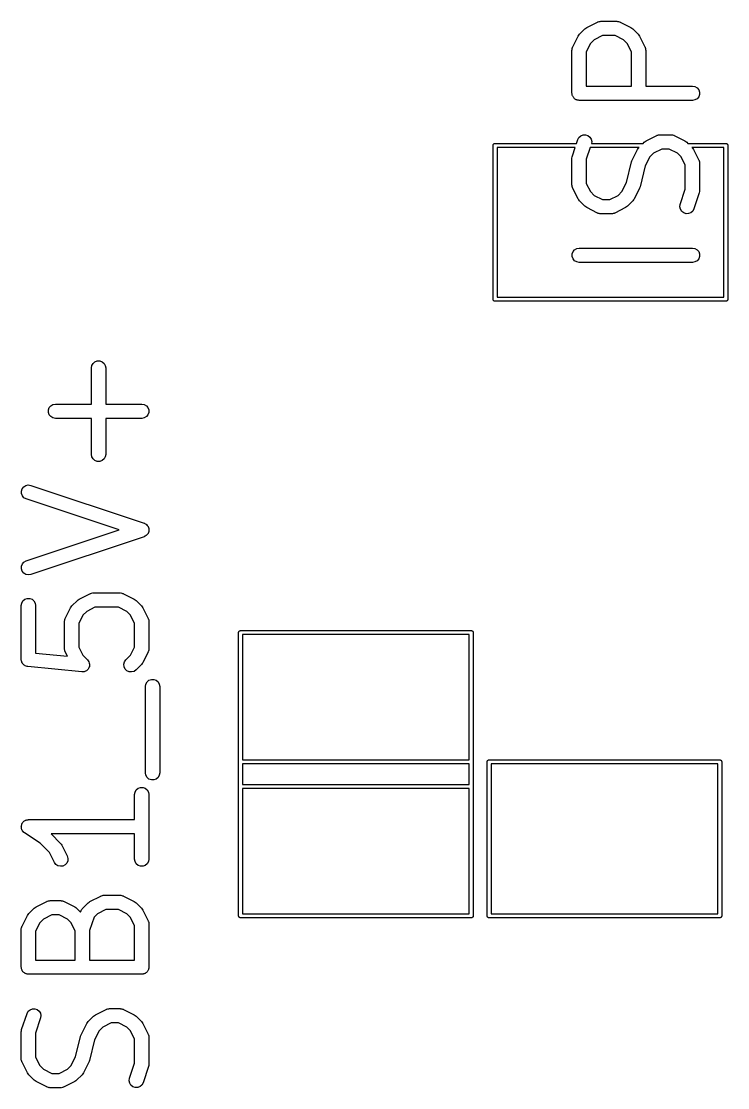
# Model space of a CAD drawing. Extents: x 98 to 199, y -139 to -72.
# Drawn here: x 105.52 to 114.54, y -105.5 to -91.88 of the extents above; entities that cross this region are included whole.
import ezdxf

# ---------------------------------------------------------------- set-up
doc = ezdxf.new("R2010")
doc.units = 0
doc.header["$MEASUREMENT"] = 0
doc.layers.add('BLACK', color=7, linetype='CONTINUOUS')

msp = doc.modelspace()

# ---------------------------------------------------------------- linework, layer by layer
at = {"layer": 'BLACK', "linetype": 'CONTINUOUS'}
for p, q in [((112.741, -91.9614), (112.879, -91.8925)), ((112.879, -91.8925), (112.884, -91.891)), ((112.884, -91.891), (112.888, -91.8883)), ((112.888, -91.8883), (112.899, -91.8865)), ((112.899, -91.8865), (112.909, -91.8834)), ((112.909, -91.8834), (112.914, -91.8837)), ((112.914, -91.8837), (112.92, -91.8828)), ((112.92, -91.8828), (113.126, -91.8828)), ((113.126, -91.8828), (113.132, -91.8837)), ((113.132, -91.8837), (113.137, -91.8834)), ((113.137, -91.8834), (113.147, -91.8865)), ((113.147, -91.8865), (113.158, -91.8883)), ((113.158, -91.8883), (113.162, -91.891)), ((113.162, -91.891), (113.167, -91.8925)), ((113.167, -91.8925), (113.305, -91.9614)), ((112.631, -92.0712), (112.64, -92.0595)), ((112.64, -92.0595), (112.648, -92.0475)), ((112.648, -92.0475), (112.717, -91.9785)), ((112.717, -91.9785), (112.729, -91.9701)), ((112.729, -91.9701), (112.741, -91.9614)), ((112.941, -92.0657), (112.836, -92.1183)), ((113.105, -92.0657), (112.941, -92.0657)), ((113.21, -92.1183), (113.105, -92.0657)), ((113.305, -91.9614), (113.317, -91.9701)), ((113.317, -91.9701), (113.329, -91.9785)), ((113.329, -91.9785), (113.398, -92.0475)), ((113.398, -92.0475), (113.406, -92.0595)), ((113.406, -92.0595), (113.415, -92.0712)), ((112.562, -92.2091), (112.631, -92.0712)), ((112.788, -92.1663), (112.735, -92.2716)), ((112.836, -92.1183), (112.788, -92.1663)), ((113.258, -92.1663), (113.21, -92.1183)), ((113.311, -92.2716), (113.258, -92.1663)), ((113.415, -92.0712), (113.484, -92.2091)), ((112.552, -92.25), (112.553, -92.2448)), ((112.552, -92.8016), (112.552, -92.25)), ((112.553, -92.2396), (112.556, -92.2293)), ((112.553, -92.2448), (112.553, -92.2396)), ((112.556, -92.2293), (112.558, -92.2187)), ((112.558, -92.2187), (112.56, -92.2142)), ((112.56, -92.2142), (112.562, -92.2091)), ((112.735, -92.2716), (112.735, -92.7101)), ((113.311, -92.7101), (113.311, -92.2716)), ((113.484, -92.2091), (113.485, -92.2142)), ((113.485, -92.2142), (113.488, -92.2187)), ((113.488, -92.2187), (113.49, -92.2293)), ((113.49, -92.2293), (113.493, -92.2396)), ((113.493, -92.2396), (113.493, -92.2448)), ((113.493, -92.2448), (113.494, -92.25)), ((113.494, -92.25), (113.494, -92.7101)), ((112.735, -92.7101), (113.311, -92.7101)), ((113.494, -92.7101), (114.092, -92.7101)), ((114.092, -92.7101), (114.123, -92.7156)), ((114.123, -92.7156), (114.15, -92.7315)), ((114.15, -92.7315), (114.171, -92.7558)), ((112.554, -92.8094), (112.552, -92.8016)), ((112.554, -92.8174), (112.554, -92.8094)), ((112.556, -92.825), (112.554, -92.8174)), ((112.558, -92.8328), (112.556, -92.825)), ((112.562, -92.8398), (112.558, -92.8328)), ((112.565, -92.8473), (112.562, -92.8398)), ((112.57, -92.8534), (112.565, -92.8473)), ((112.574, -92.8603), (112.57, -92.8534)), ((112.58, -92.8655), (112.574, -92.8603)), ((112.585, -92.8716), (112.58, -92.8655)), ((112.592, -92.8756), (112.585, -92.8716)), ((112.598, -92.8807), (112.592, -92.8756)), ((112.606, -92.8835), (112.598, -92.8807)), ((114.15, -92.8716), (114.123, -92.8875)), ((114.171, -92.8473), (114.15, -92.8716)), ((114.171, -92.7558), (114.182, -92.7857)), ((114.182, -92.8174), (114.171, -92.8473)), ((114.182, -92.7857), (114.182, -92.8174)), ((112.612, -92.8875), (112.606, -92.8835)), ((112.62, -92.8889), (112.612, -92.8875)), ((112.628, -92.8916), (112.62, -92.8889)), ((112.636, -92.8916), (112.628, -92.8916)), ((112.644, -92.893), (112.636, -92.8916)), ((114.092, -92.893), (112.644, -92.893)), ((114.123, -92.8875), (114.092, -92.893)), ((112.61, -93.4414), (112.626, -93.3931)), ((112.626, -93.3931), (112.641, -93.3652)), ((112.641, -93.3652), (112.665, -93.3441)), ((112.665, -93.3441), (112.694, -93.3325)), ((112.694, -93.3325), (112.726, -93.3316)), ((112.726, -93.3316), (112.756, -93.3416)), ((112.756, -93.3416), (112.781, -93.3614)), ((112.781, -93.3614), (112.798, -93.3884)), ((112.798, -93.3884), (112.804, -93.4195)), ((112.804, -93.4195), (112.801, -93.4414)), ((113.46, -93.4414), (113.475, -93.4263)), ((113.475, -93.4263), (113.487, -93.4179)), ((113.487, -93.4179), (113.499, -93.4092)), ((113.499, -93.4092), (113.637, -93.3403)), ((113.637, -93.3403), (113.642, -93.3388)), ((113.642, -93.3388), (113.647, -93.3361)), ((113.647, -93.3361), (113.657, -93.3343)), ((113.657, -93.3343), (113.667, -93.3312)), ((113.667, -93.3312), (113.673, -93.3315)), ((113.673, -93.3315), (113.678, -93.3306)), ((113.678, -93.3306), (113.816, -93.3306)), ((113.816, -93.3306), (113.821, -93.3315)), ((113.821, -93.3315), (113.826, -93.3312)), ((113.826, -93.3312), (113.837, -93.3343)), ((113.837, -93.3343), (113.847, -93.3361)), ((113.847, -93.3361), (113.852, -93.3388)), ((113.852, -93.3388), (113.857, -93.3403)), ((113.857, -93.3403), (113.995, -93.4092)), ((113.995, -93.4092), (114.006, -93.4179)), ((114.006, -93.4179), (114.018, -93.4263)), ((114.018, -93.4263), (114.033, -93.4414)), ((111.544, -95.435), (111.545, -93.4646)), ((111.545, -93.4602), (111.546, -93.458)), ((111.545, -93.4623), (111.545, -93.4602)), ((111.545, -93.4646), (111.545, -93.4623)), ((111.546, -93.458), (111.547, -93.456)), ((111.547, -93.456), (111.548, -93.4539)), ((111.548, -93.4539), (111.549, -93.4522)), ((111.549, -93.4522), (111.55, -93.4502)), ((111.55, -93.4502), (111.552, -93.4488)), ((111.552, -93.4488), (111.553, -93.447)), ((111.553, -93.447), (111.555, -93.4459)), ((111.555, -93.4459), (111.557, -93.4445)), ((111.557, -93.4445), (111.559, -93.4437)), ((111.559, -93.4437), (111.561, -93.4426)), ((111.561, -93.4426), (111.563, -93.4422)), ((111.563, -93.4422), (111.565, -93.4414)), ((111.565, -93.4414), (111.568, -93.4414)), ((111.568, -93.4414), (111.568, -93.4414)), ((111.568, -93.4414), (112.61, -93.4414)), ((112.593, -93.4922), (111.595, -93.4922)), ((111.595, -93.4922), (111.595, -95.4074)), ((112.557, -93.6), (112.593, -93.4922)), ((112.786, -93.4922), (112.735, -93.6437)), ((113.409, -93.4922), (112.786, -93.4922)), ((112.801, -93.4414), (113.46, -93.4414)), ((113.32, -93.6569), (113.389, -93.519)), ((113.389, -93.519), (113.398, -93.5073)), ((113.398, -93.5073), (113.406, -93.4953)), ((113.406, -93.4953), (113.409, -93.4922)), ((113.699, -93.5135), (113.594, -93.5661)), ((113.794, -93.5135), (113.699, -93.5135)), ((113.9, -93.5661), (113.794, -93.5135)), ((114.033, -93.4414), (114.518, -93.4414)), ((114.084, -93.4922), (114.087, -93.4953)), ((114.49, -93.4922), (114.084, -93.4922)), ((114.087, -93.4953), (114.096, -93.5073)), ((114.096, -93.5073), (114.104, -93.519)), ((114.104, -93.519), (114.173, -93.6569)), ((114.491, -95.4074), (114.49, -93.4922)), ((114.518, -93.4414), (114.518, -93.4414)), ((114.518, -93.4414), (114.52, -93.4414)), ((114.52, -93.4414), (114.522, -93.4422)), ((114.522, -93.4422), (114.525, -93.4426)), ((114.525, -93.4426), (114.527, -93.4437)), ((114.527, -93.4437), (114.529, -93.4445)), ((114.529, -93.4445), (114.531, -93.4459)), ((114.531, -93.4459), (114.532, -93.447)), ((114.532, -93.447), (114.534, -93.4488)), ((114.534, -93.4488), (114.536, -93.4502)), ((114.536, -93.4502), (114.537, -93.4522)), ((114.537, -93.4522), (114.538, -93.4539)), ((114.538, -93.4539), (114.539, -93.456)), ((114.539, -93.456), (114.54, -93.458)), ((114.54, -93.458), (114.541, -93.4602)), ((114.541, -93.4602), (114.541, -93.4623)), ((114.541, -93.4623), (114.541, -93.4646)), ((114.541, -93.4646), (114.541, -93.4646)), ((114.541, -93.4646), (114.541, -95.435)), ((112.552, -93.6289), (112.555, -93.6144)), ((112.552, -93.9736), (112.552, -93.6289)), ((112.555, -93.6144), (112.557, -93.6)), ((112.735, -93.6437), (112.735, -93.952)), ((113.247, -93.9417), (113.313, -93.6756)), ((113.313, -93.6756), (113.317, -93.6665)), ((113.317, -93.6665), (113.32, -93.6569)), ((113.546, -93.6141), (113.488, -93.7297)), ((113.594, -93.5661), (113.546, -93.6141)), ((113.947, -93.6141), (113.9, -93.5661)), ((114, -93.7194), (113.947, -93.6141)), ((114.173, -93.6569), (114.175, -93.662)), ((114.175, -93.662), (114.177, -93.6665)), ((114.177, -93.6665), (114.179, -93.6771)), ((114.179, -93.6771), (114.182, -93.6874)), ((114.182, -93.6874), (114.182, -93.6926)), ((114.182, -93.6926), (114.183, -93.6978)), ((114.183, -93.6978), (114.183, -94.0425)), ((113.488, -93.7297), (113.422, -93.9958)), ((114, -94.0277), (114, -93.7194)), ((112.735, -93.952), (112.788, -94.0573)), ((113.189, -94.0573), (113.247, -93.9417)), ((112.553, -93.9788), (112.552, -93.9736)), ((112.553, -93.984), (112.553, -93.9788)), ((112.556, -93.9943), (112.553, -93.984)), ((112.558, -94.0049), (112.556, -93.9943)), ((112.56, -94.0094), (112.558, -94.0049)), ((112.562, -94.0145), (112.56, -94.0094)), ((112.631, -94.1524), (112.562, -94.0145)), ((112.788, -94.0573), (112.836, -94.1053)), ((112.836, -94.1053), (112.941, -94.1579)), ((113.036, -94.1579), (113.141, -94.1053)), ((113.141, -94.1053), (113.189, -94.0573)), ((113.415, -94.0145), (113.346, -94.1524)), ((113.418, -94.0049), (113.415, -94.0145)), ((113.422, -93.9958), (113.418, -94.0049)), ((113.936, -94.2204), (114, -94.0277)), ((114.178, -94.0714), (114.109, -94.2783)), ((114.18, -94.057), (114.178, -94.0714)), ((114.183, -94.0425), (114.18, -94.057)), ((112.64, -94.1641), (112.631, -94.1524)), ((112.648, -94.1761), (112.64, -94.1641)), ((112.717, -94.2451), (112.648, -94.1761)), ((112.941, -94.1579), (113.036, -94.1579)), ((113.329, -94.1761), (113.26, -94.2451)), ((113.337, -94.1641), (113.329, -94.1761)), ((113.346, -94.1524), (113.337, -94.1641)), ((113.931, -94.2519), (113.936, -94.2204)), ((112.729, -94.2535), (112.717, -94.2451)), ((112.741, -94.2622), (112.729, -94.2535)), ((112.879, -94.3311), (112.741, -94.2622)), ((112.884, -94.3326), (112.879, -94.3311)), ((112.888, -94.3353), (112.884, -94.3326)), ((112.899, -94.3371), (112.888, -94.3353)), ((112.909, -94.3402), (112.899, -94.3371)), ((112.914, -94.3399), (112.909, -94.3402)), ((112.92, -94.3408), (112.914, -94.3399)), ((113.057, -94.3408), (112.92, -94.3408)), ((113.063, -94.3399), (113.057, -94.3408)), ((113.068, -94.3402), (113.063, -94.3399)), ((113.078, -94.3371), (113.068, -94.3402)), ((113.089, -94.3353), (113.078, -94.3371)), ((113.093, -94.3326), (113.089, -94.3353)), ((113.098, -94.3311), (113.093, -94.3326)), ((113.236, -94.2622), (113.098, -94.3311)), ((113.248, -94.2535), (113.236, -94.2622)), ((113.26, -94.2451), (113.248, -94.2535)), ((113.938, -94.283), (113.931, -94.2519)), ((113.954, -94.31), (113.938, -94.283)), ((113.979, -94.3298), (113.954, -94.31)), ((114.009, -94.3398), (113.979, -94.3298)), ((114.041, -94.3389), (114.009, -94.3398)), ((114.07, -94.3273), (114.041, -94.3389)), ((114.094, -94.3062), (114.07, -94.3273)), ((114.109, -94.2783), (114.094, -94.3062)), ((112.585, -94.7998), (112.612, -94.7839)), ((112.612, -94.7839), (112.644, -94.7784)), ((112.644, -94.7784), (114.092, -94.7784)), ((114.092, -94.7784), (114.123, -94.7839)), ((114.123, -94.7839), (114.15, -94.7998)), ((112.554, -94.854), (112.565, -94.8241)), ((112.554, -94.8857), (112.554, -94.854)), ((112.565, -94.9156), (112.554, -94.8857)), ((112.565, -94.8241), (112.585, -94.7998)), ((112.585, -94.9399), (112.565, -94.9156)), ((114.15, -94.7998), (114.171, -94.8241)), ((114.171, -94.9156), (114.15, -94.9399)), ((114.171, -94.8241), (114.182, -94.854)), ((114.182, -94.8857), (114.171, -94.9156)), ((114.182, -94.854), (114.182, -94.8857)), ((112.612, -94.9558), (112.585, -94.9399)), ((112.644, -94.9613), (112.612, -94.9558)), ((114.092, -94.9613), (112.644, -94.9613)), ((114.123, -94.9558), (114.092, -94.9613)), ((114.15, -94.9399), (114.123, -94.9558)), ((111.545, -95.435), (111.544, -95.435)), ((111.545, -95.4373), (111.545, -95.435)), ((111.545, -95.4394), (111.545, -95.4373)), ((111.546, -95.4416), (111.545, -95.4394)), ((111.547, -95.4436), (111.546, -95.4416)), ((111.548, -95.4457), (111.547, -95.4436)), ((111.549, -95.4474), (111.548, -95.4457)), ((111.55, -95.4494), (111.549, -95.4474)), ((111.552, -95.4508), (111.55, -95.4494)), ((111.553, -95.4526), (111.552, -95.4508)), ((111.555, -95.4537), (111.553, -95.4526)), ((111.557, -95.4551), (111.555, -95.4537)), ((111.559, -95.4559), (111.557, -95.4551)), ((111.561, -95.457), (111.559, -95.4559)), ((111.563, -95.4574), (111.561, -95.457)), ((111.565, -95.4582), (111.563, -95.4574)), ((111.568, -95.4582), (111.565, -95.4582)), ((114.518, -95.4582), (111.568, -95.4582)), ((111.568, -95.4582), (111.568, -95.4582)), ((111.595, -95.4074), (114.491, -95.4074)), ((114.52, -95.4582), (114.518, -95.4582)), ((114.518, -95.4582), (114.518, -95.4582)), ((114.522, -95.4574), (114.52, -95.4582)), ((114.525, -95.457), (114.522, -95.4574)), ((114.527, -95.4559), (114.525, -95.457)), ((114.529, -95.4551), (114.527, -95.4559)), ((114.531, -95.4537), (114.529, -95.4551)), ((114.532, -95.4526), (114.531, -95.4537)), ((114.534, -95.4508), (114.532, -95.4526)), ((114.536, -95.4494), (114.534, -95.4508)), ((114.537, -95.4474), (114.536, -95.4494)), ((114.538, -95.4457), (114.537, -95.4474)), ((114.539, -95.4436), (114.538, -95.4457)), ((114.54, -95.4416), (114.539, -95.4436)), ((114.541, -95.4394), (114.54, -95.4416)), ((114.541, -95.435), (114.541, -95.435)), ((114.541, -95.435), (114.541, -95.4373)), ((114.541, -95.4373), (114.541, -95.4394)), ((106.413, -96.3104), (106.418, -96.2791)), ((106.418, -96.2791), (106.434, -96.2516)), ((106.434, -96.2516), (106.458, -96.2312)), ((106.458, -96.2312), (106.488, -96.2203)), ((106.488, -96.2203), (106.52, -96.2203)), ((106.52, -96.2203), (106.55, -96.2312)), ((106.55, -96.2312), (106.574, -96.2516)), ((106.574, -96.2516), (106.59, -96.2791)), ((106.59, -96.2791), (106.596, -96.3104)), ((106.413, -96.7705), (106.413, -96.3104)), ((106.596, -96.3104), (106.596, -96.7705)), ((105.863, -96.8461), (105.873, -96.8162)), ((105.873, -96.8162), (105.894, -96.7919)), ((105.894, -96.7919), (105.921, -96.776)), ((105.921, -96.776), (105.953, -96.7705)), ((105.953, -96.7705), (106.413, -96.7705)), ((106.596, -96.7705), (107.056, -96.7705)), ((107.056, -96.7705), (107.087, -96.776)), ((107.087, -96.776), (107.115, -96.7919)), ((107.115, -96.7919), (107.135, -96.8162)), ((107.135, -96.8162), (107.146, -96.8461)), ((105.863, -96.8778), (105.863, -96.8461)), ((105.873, -96.9076), (105.863, -96.8778)), ((105.894, -96.932), (105.873, -96.9076)), ((105.921, -96.9479), (105.894, -96.932)), ((105.953, -96.9534), (105.921, -96.9479)), ((106.413, -96.9534), (105.953, -96.9534)), ((106.413, -97.4135), (106.413, -96.9534)), ((107.056, -96.9534), (106.596, -96.9534)), ((106.596, -96.9534), (106.596, -97.4135)), ((107.087, -96.9479), (107.056, -96.9534)), ((107.115, -96.932), (107.087, -96.9479)), ((107.135, -96.9076), (107.115, -96.932)), ((107.146, -96.8778), (107.135, -96.9076)), ((107.146, -96.8461), (107.146, -96.8778)), ((106.418, -97.4447), (106.413, -97.4135)), ((106.434, -97.4722), (106.418, -97.4447)), ((106.458, -97.4927), (106.434, -97.4722)), ((106.488, -97.5035), (106.458, -97.4927)), ((106.52, -97.5035), (106.488, -97.5035)), ((106.55, -97.4927), (106.52, -97.5035)), ((106.574, -97.4722), (106.55, -97.4927)), ((106.59, -97.4447), (106.574, -97.4722)), ((106.596, -97.4135), (106.59, -97.4447)), ((105.518, -97.8827), (105.528, -97.8525)), ((105.518, -97.9144), (105.518, -97.8827)), ((105.53, -97.9439), (105.518, -97.9144)), ((105.528, -97.8525), (105.547, -97.8277)), ((105.547, -97.8277), (105.574, -97.811)), ((105.574, -97.811), (105.605, -97.8047)), ((105.605, -97.8047), (105.637, -97.8093)), ((105.637, -97.8093), (107.085, -98.2919)), ((105.551, -97.9677), (105.53, -97.9439)), ((105.579, -97.9828), (105.551, -97.9677)), ((106.767, -98.3787), (105.579, -97.9828)), ((107.085, -98.2919), (107.087, -98.2931)), ((107.087, -98.2931), (107.089, -98.2936)), ((107.089, -98.2936), (107.101, -98.3007)), ((107.101, -98.3007), (107.113, -98.307)), ((107.113, -98.307), (107.114, -98.3089)), ((107.114, -98.3089), (107.116, -98.3103)), ((107.116, -98.3103), (107.125, -98.3208)), ((107.125, -98.3208), (107.134, -98.3308)), ((105.579, -98.7745), (106.767, -98.3787)), ((107.085, -98.4654), (105.637, -98.948)), ((107.087, -98.4642), (107.085, -98.4654)), ((107.089, -98.4637), (107.087, -98.4642)), ((107.101, -98.4567), (107.089, -98.4637)), ((107.113, -98.4503), (107.101, -98.4567)), ((107.114, -98.4484), (107.113, -98.4503)), ((107.116, -98.4471), (107.114, -98.4484)), ((107.125, -98.4366), (107.116, -98.4471)), ((107.134, -98.4265), (107.125, -98.4366)), ((107.134, -98.3308), (107.135, -98.3332)), ((107.135, -98.4242), (107.134, -98.4265)), ((107.135, -98.3332), (107.136, -98.3351)), ((107.136, -98.4222), (107.135, -98.4242)), ((107.136, -98.3351), (107.14, -98.3479)), ((107.14, -98.4095), (107.136, -98.4222)), ((107.14, -98.3479), (107.145, -98.3603)), ((107.145, -98.397), (107.14, -98.4095)), ((107.145, -98.3603), (107.145, -98.3629)), ((107.145, -98.3629), (107.146, -98.3653)), ((107.146, -98.3921), (107.145, -98.3945)), ((107.145, -98.3945), (107.145, -98.397)), ((107.146, -98.3653), (107.146, -98.3787)), ((107.146, -98.3787), (107.146, -98.3921)), ((105.518, -98.8429), (105.53, -98.8134)), ((105.518, -98.8747), (105.518, -98.8429)), ((105.528, -98.9048), (105.518, -98.8747)), ((105.53, -98.8134), (105.551, -98.7896)), ((105.551, -98.7896), (105.579, -98.7745)), ((105.547, -98.9297), (105.528, -98.9048)), ((105.574, -98.9463), (105.547, -98.9297)), ((105.605, -98.9527), (105.574, -98.9463)), ((105.637, -98.948), (105.605, -98.9527)), ((105.538, -99.2851), (105.562, -99.2647)), ((105.562, -99.2647), (105.592, -99.2538)), ((105.592, -99.2538), (105.624, -99.2538)), ((105.624, -99.2538), (105.654, -99.2647)), ((105.654, -99.2647), (105.678, -99.2851)), ((106.164, -99.3482), (106.233, -99.2792)), ((106.233, -99.2792), (106.245, -99.2708)), ((106.245, -99.2708), (106.256, -99.2621)), ((106.256, -99.2621), (106.394, -99.1931)), ((106.394, -99.1931), (106.399, -99.1916)), ((106.399, -99.1916), (106.404, -99.189)), ((106.404, -99.189), (106.415, -99.1871)), ((106.415, -99.1871), (106.425, -99.1841)), ((106.425, -99.1841), (106.43, -99.1844)), ((106.43, -99.1844), (106.435, -99.1835)), ((106.435, -99.1835), (106.78, -99.1835)), ((106.78, -99.1835), (106.785, -99.1844)), ((106.785, -99.1844), (106.79, -99.1841)), ((106.79, -99.1841), (106.801, -99.1871)), ((106.801, -99.1871), (106.811, -99.189)), ((106.811, -99.189), (106.816, -99.1916)), ((106.816, -99.1916), (106.821, -99.1931)), ((106.821, -99.1931), (106.959, -99.2621)), ((106.959, -99.2621), (106.971, -99.2708)), ((106.971, -99.2708), (106.983, -99.2792)), ((106.983, -99.2792), (107.051, -99.3482)), ((105.517, -99.3439), (105.522, -99.3126)), ((105.517, -100.033), (105.517, -99.3439)), ((105.522, -99.3126), (105.538, -99.2851)), ((105.678, -99.2851), (105.694, -99.3126)), ((105.694, -99.3126), (105.699, -99.3439)), ((105.699, -99.3439), (105.699, -99.9505)), ((106.078, -99.5098), (106.147, -99.3719)), ((106.147, -99.3719), (106.155, -99.3601)), ((106.155, -99.3601), (106.164, -99.3482)), ((106.352, -99.419), (106.304, -99.467)), ((106.457, -99.3664), (106.352, -99.419)), ((106.758, -99.3664), (106.457, -99.3664)), ((106.864, -99.419), (106.758, -99.3664)), ((106.912, -99.467), (106.864, -99.419)), ((107.051, -99.3482), (107.06, -99.3602)), ((107.06, -99.3602), (107.069, -99.3719)), ((107.069, -99.3719), (107.138, -99.5098)), ((106.068, -99.5507), (106.069, -99.5455)), ((106.068, -99.8954), (106.068, -99.5507)), ((106.069, -99.5402), (106.072, -99.53)), ((106.069, -99.5455), (106.069, -99.5402)), ((106.072, -99.53), (106.074, -99.5194)), ((106.074, -99.5194), (106.076, -99.5149)), ((106.076, -99.5149), (106.078, -99.5098)), ((106.304, -99.467), (106.251, -99.5723)), ((106.964, -99.5723), (106.912, -99.467)), ((107.138, -99.5098), (107.139, -99.5149)), ((107.139, -99.5149), (107.142, -99.5194)), ((107.142, -99.5194), (107.144, -99.53)), ((107.144, -99.53), (107.147, -99.5402)), ((107.147, -99.5402), (107.146, -99.5455)), ((107.146, -99.5455), (107.147, -99.5507)), ((107.147, -99.5507), (107.147, -99.8954)), ((106.251, -99.5723), (106.251, -99.8738)), ((106.964, -99.8738), (106.964, -99.5723)), ((108.293, -99.6853), (108.294, -99.6832)), ((108.293, -99.6876), (108.293, -99.6853)), ((108.293, -101.658), (108.293, -99.6876)), ((108.294, -99.681), (108.296, -99.679)), ((108.294, -99.6832), (108.294, -99.681)), ((108.296, -99.6769), (108.298, -99.6752)), ((108.296, -99.679), (108.296, -99.6769)), ((108.298, -99.6752), (108.299, -99.6732)), ((108.299, -99.6732), (108.301, -99.6718)), ((108.301, -99.6718), (108.302, -99.67)), ((108.302, -99.67), (108.304, -99.6689)), ((108.304, -99.6689), (108.306, -99.6675)), ((108.306, -99.6675), (108.308, -99.6667)), ((108.308, -99.6667), (108.31, -99.6656)), ((108.31, -99.6656), (108.312, -99.6652)), ((108.312, -99.6652), (108.314, -99.6644)), ((108.314, -99.6644), (108.316, -99.6644)), ((108.316, -99.6644), (108.316, -99.6644)), ((108.316, -99.6644), (111.267, -99.6644)), ((111.267, -99.6644), (111.267, -99.6644)), ((111.267, -99.6644), (111.269, -99.6644)), ((111.269, -99.6644), (111.271, -99.6652)), ((111.271, -99.6652), (111.274, -99.6656)), ((111.274, -99.6656), (111.275, -99.6667)), ((111.275, -99.6667), (111.278, -99.6675)), ((111.278, -99.6675), (111.279, -99.6689)), ((111.279, -99.6689), (111.281, -99.67)), ((111.281, -99.67), (111.283, -99.6718)), ((111.283, -99.6718), (111.284, -99.6732)), ((111.284, -99.6732), (111.286, -99.6752)), ((111.286, -99.6752), (111.287, -99.6769)), ((111.287, -99.6769), (111.288, -99.679)), ((111.288, -99.679), (111.289, -99.681)), ((111.289, -99.681), (111.289, -99.6832)), ((111.289, -99.6832), (111.29, -99.6853)), ((111.29, -99.6853), (111.29, -99.6876)), ((111.29, -99.6876), (111.29, -99.6876)), ((111.29, -99.6876), (111.29, -103.309)), ((108.344, -99.7152), (108.344, -101.315)), ((111.239, -99.7152), (108.344, -99.7152)), ((111.239, -101.315), (111.239, -99.7152)), ((105.699, -99.9505), (106.105, -99.9911)), ((106.069, -99.9006), (106.068, -99.8954)), ((106.069, -99.9059), (106.069, -99.9006)), ((106.072, -99.9161), (106.069, -99.9059)), ((106.074, -99.9267), (106.072, -99.9161)), ((106.076, -99.9313), (106.074, -99.9267)), ((106.078, -99.9363), (106.076, -99.9313)), ((106.105, -99.9911), (106.078, -99.9363)), ((106.251, -99.8738), (106.304, -99.9791)), ((106.912, -99.9791), (106.964, -99.8738)), ((107.138, -99.9363), (107.069, -100.074)), ((107.139, -99.9313), (107.138, -99.9363)), ((107.142, -99.9267), (107.139, -99.9313)), ((107.144, -99.9161), (107.142, -99.9267)), ((107.147, -99.9059), (107.144, -99.9161)), ((107.147, -99.8954), (107.146, -99.9006)), ((107.146, -99.9006), (107.147, -99.9059)), ((105.517, -100.037), (105.517, -100.033)), ((105.517, -100.04), (105.517, -100.037)), ((105.52, -100.052), (105.517, -100.04)), ((105.522, -100.065), (105.52, -100.052)), ((105.524, -100.068), (105.522, -100.065)), ((105.525, -100.071), (105.524, -100.068)), ((105.532, -100.081), (105.525, -100.071)), ((105.538, -100.092), (105.532, -100.081)), ((105.541, -100.094), (105.538, -100.092)), ((105.543, -100.097), (105.541, -100.094)), ((105.553, -100.104), (105.543, -100.097)), ((106.304, -99.9791), (106.362, -100.038)), ((106.362, -100.038), (106.362, -100.038)), ((106.362, -100.038), (106.363, -100.038)), ((106.363, -100.038), (106.371, -100.051)), ((106.371, -100.051), (106.38, -100.064)), ((106.38, -100.064), (106.38, -100.064)), ((106.38, -100.064), (106.381, -100.065)), ((106.381, -100.065), (106.385, -100.08)), ((106.385, -100.08), (106.388, -100.094)), ((106.389, -100.095), (106.387, -100.111)), ((106.388, -100.094), (106.388, -100.095)), ((106.388, -100.095), (106.389, -100.095)), ((106.827, -100.094), (106.835, -100.064)), ((106.83, -100.126), (106.827, -100.094)), ((106.835, -100.064), (106.853, -100.038)), ((106.853, -100.038), (106.912, -99.9791)), ((107.051, -100.098), (106.983, -100.167)), ((107.06, -100.086), (107.051, -100.098)), ((107.069, -100.074), (107.06, -100.086)), ((105.562, -100.112), (105.553, -100.104)), ((105.565, -100.114), (105.562, -100.112)), ((105.568, -100.116), (105.565, -100.114)), ((105.58, -100.119), (105.568, -100.116)), ((105.592, -100.123), (105.58, -100.119)), ((105.596, -100.123), (105.592, -100.123)), ((105.599, -100.124), (105.596, -100.123)), ((106.288, -100.193), (105.599, -100.124)), ((106.289, -100.193), (106.288, -100.193)), ((106.305, -100.192), (106.289, -100.193)), ((106.289, -100.193), (106.289, -100.193)), ((106.32, -100.191), (106.305, -100.192)), ((106.321, -100.191), (106.32, -100.191)), ((106.32, -100.191), (106.32, -100.191)), ((106.335, -100.184), (106.321, -100.191)), ((106.349, -100.178), (106.335, -100.184)), ((106.35, -100.177), (106.349, -100.177)), ((106.349, -100.177), (106.349, -100.178)), ((106.361, -100.166), (106.35, -100.177)), ((106.372, -100.156), (106.361, -100.166)), ((106.379, -100.141), (106.372, -100.155)), ((106.372, -100.155), (106.372, -100.155)), ((106.372, -100.155), (106.372, -100.156)), ((106.385, -100.127), (106.379, -100.141)), ((106.386, -100.126), (106.385, -100.126)), ((106.385, -100.126), (106.385, -100.127)), ((106.387, -100.111), (106.386, -100.126)), ((106.843, -100.155), (106.83, -100.126)), ((106.865, -100.177), (106.843, -100.155)), ((106.894, -100.191), (106.865, -100.177)), ((106.926, -100.193), (106.894, -100.191)), ((106.957, -100.185), (106.926, -100.193)), ((106.983, -100.167), (106.957, -100.185)), ((107.102, -100.378), (107.108, -100.347)), ((107.108, -100.347), (107.124, -100.319)), ((107.124, -100.319), (107.148, -100.299)), ((107.148, -100.299), (107.178, -100.288)), ((107.178, -100.288), (107.21, -100.288)), ((107.21, -100.288), (107.239, -100.299)), ((107.239, -100.299), (107.264, -100.319)), ((107.264, -100.319), (107.28, -100.347)), ((107.28, -100.347), (107.285, -100.378)), ((107.102, -101.481), (107.102, -100.378)), ((107.285, -100.378), (107.285, -101.481)), ((108.344, -101.315), (111.239, -101.315)), ((111.471, -101.328), (111.473, -101.326)), ((111.473, -101.326), (111.474, -101.324)), ((111.474, -101.324), (111.476, -101.323)), ((111.476, -101.323), (111.477, -101.321)), ((111.477, -101.321), (111.479, -101.32)), ((111.479, -101.32), (111.481, -101.318)), ((111.481, -101.318), (111.483, -101.318)), ((111.483, -101.318), (111.485, -101.317)), ((111.485, -101.317), (111.487, -101.316)), ((111.487, -101.316), (111.489, -101.315)), ((111.489, -101.315), (111.491, -101.315)), ((111.491, -101.315), (111.491, -101.315)), ((111.491, -101.315), (114.442, -101.315)), ((114.442, -101.315), (114.444, -101.315)), ((114.442, -101.315), (114.442, -101.315)), ((114.444, -101.315), (114.446, -101.316)), ((114.446, -101.316), (114.449, -101.317)), ((114.449, -101.317), (114.45, -101.318)), ((114.45, -101.318), (114.453, -101.318)), ((114.453, -101.318), (114.454, -101.32)), ((114.454, -101.32), (114.456, -101.321)), ((114.456, -101.321), (114.458, -101.323)), ((114.458, -101.323), (114.459, -101.324)), ((114.459, -101.324), (114.461, -101.326)), ((114.461, -101.326), (114.462, -101.328)), ((108.344, -101.366), (108.344, -101.63)), ((111.239, -101.366), (108.344, -101.366)), ((111.239, -101.63), (111.239, -101.366)), ((111.468, -101.336), (111.469, -101.334)), ((111.468, -101.339), (111.468, -101.336)), ((111.468, -103.309), (111.468, -101.339)), ((111.469, -101.332), (111.471, -101.33)), ((111.469, -101.334), (111.469, -101.332)), ((111.471, -101.33), (111.471, -101.328)), ((111.519, -101.366), (111.519, -103.281)), ((114.414, -101.366), (111.519, -101.366)), ((114.414, -103.281), (114.414, -101.366)), ((114.462, -101.328), (114.463, -101.33)), ((114.463, -101.33), (114.464, -101.332)), ((114.464, -101.332), (114.464, -101.334)), ((114.464, -101.334), (114.465, -101.336)), ((114.465, -101.336), (114.465, -101.339)), ((114.465, -101.339), (114.465, -101.339)), ((114.465, -101.339), (114.465, -103.309)), ((107.108, -101.512), (107.102, -101.481)), ((107.124, -101.54), (107.108, -101.512)), ((107.148, -101.56), (107.124, -101.54)), ((107.178, -101.571), (107.148, -101.56)), ((107.21, -101.571), (107.178, -101.571)), ((107.239, -101.56), (107.21, -101.571)), ((107.264, -101.54), (107.239, -101.56)), ((107.28, -101.512), (107.264, -101.54)), ((107.285, -101.481), (107.28, -101.512)), ((106.964, -101.757), (106.97, -101.726)), ((106.97, -101.726), (106.986, -101.698)), ((106.986, -101.698), (107.01, -101.678)), ((107.01, -101.678), (107.04, -101.667)), ((107.04, -101.667), (107.072, -101.667)), ((107.072, -101.667), (107.101, -101.678)), ((107.101, -101.678), (107.126, -101.698)), ((107.126, -101.698), (107.142, -101.726)), ((107.142, -101.726), (107.147, -101.757)), ((108.293, -103.309), (108.293, -101.658)), ((108.293, -101.658), (108.293, -101.658)), ((108.344, -101.63), (111.239, -101.63)), ((108.344, -101.681), (108.344, -103.281)), ((111.239, -101.681), (108.344, -101.681)), ((111.239, -103.281), (111.239, -101.681)), ((106.964, -102.079), (106.964, -101.757)), ((107.147, -101.757), (107.147, -102.584)), ((105.522, -102.144), (105.524, -102.134)), ((105.524, -102.134), (105.527, -102.13)), ((105.527, -102.13), (105.529, -102.125)), ((105.529, -102.125), (105.536, -102.116)), ((105.536, -102.116), (105.542, -102.107)), ((105.542, -102.107), (105.546, -102.104)), ((105.546, -102.104), (105.549, -102.1)), ((105.549, -102.1), (105.559, -102.095)), ((105.559, -102.095), (105.567, -102.089)), ((105.567, -102.089), (105.572, -102.087)), ((105.572, -102.087), (105.577, -102.085)), ((105.577, -102.085), (105.587, -102.083)), ((105.587, -102.083), (105.598, -102.08)), ((105.598, -102.08), (105.603, -102.08)), ((105.603, -102.08), (105.608, -102.079)), ((105.608, -102.079), (106.964, -102.079)), ((105.517, -102.165), (105.518, -102.16)), ((105.518, -102.175), (105.517, -102.165)), ((105.518, -102.155), (105.522, -102.144)), ((105.518, -102.16), (105.518, -102.155)), ((105.518, -102.186), (105.518, -102.175)), ((105.52, -102.191), (105.518, -102.186)), ((105.52, -102.196), (105.52, -102.191)), ((105.525, -102.206), (105.52, -102.196)), ((105.529, -102.216), (105.525, -102.206)), ((105.532, -102.22), (105.529, -102.216)), ((105.534, -102.225), (105.532, -102.22)), ((105.542, -102.232), (105.534, -102.225)), ((105.549, -102.241), (105.542, -102.232)), ((105.554, -102.243), (105.549, -102.241)), ((105.557, -102.247), (105.554, -102.243)), ((105.757, -102.379), (105.557, -102.247)), ((106.964, -102.262), (105.898, -102.262)), ((105.898, -102.262), (106.017, -102.382)), ((106.964, -102.584), (106.964, -102.262)), ((105.878, -102.5), (105.757, -102.379)), ((106.017, -102.382), (106.026, -102.394)), ((106.026, -102.394), (106.034, -102.405)), ((106.034, -102.405), (106.103, -102.543)), ((105.94, -102.625), (105.878, -102.5)), ((106.103, -102.543), (106.112, -102.574)), ((105.959, -102.651), (105.94, -102.625)), ((105.985, -102.668), (105.959, -102.651)), ((106.016, -102.675), (105.985, -102.668)), ((106.048, -102.672), (106.016, -102.675)), ((106.076, -102.658), (106.048, -102.672)), ((106.098, -102.635), (106.076, -102.658)), ((106.111, -102.605), (106.098, -102.635)), ((106.112, -102.574), (106.111, -102.605)), ((106.97, -102.615), (106.964, -102.584)), ((106.986, -102.643), (106.97, -102.615)), ((107.01, -102.663), (106.986, -102.643)), ((107.04, -102.674), (107.01, -102.663)), ((107.072, -102.674), (107.04, -102.674)), ((107.101, -102.663), (107.072, -102.674)), ((107.126, -102.643), (107.101, -102.663)), ((107.142, -102.615), (107.126, -102.643)), ((107.147, -102.584), (107.142, -102.615)), ((106.394, -103.123), (106.532, -103.054)), ((106.532, -103.054), (106.537, -103.052)), ((106.537, -103.052), (106.542, -103.05)), ((106.542, -103.05), (106.552, -103.048)), ((106.552, -103.048), (106.563, -103.045)), ((106.563, -103.045), (106.568, -103.045)), ((106.568, -103.045), (106.573, -103.044)), ((106.573, -103.044), (106.78, -103.044)), ((106.78, -103.044), (106.785, -103.045)), ((106.785, -103.045), (106.79, -103.045)), ((106.79, -103.045), (106.801, -103.048)), ((106.801, -103.048), (106.811, -103.05)), ((106.811, -103.05), (106.816, -103.052)), ((106.816, -103.052), (106.821, -103.054)), ((106.821, -103.054), (106.959, -103.123)), ((105.612, -103.278), (105.681, -103.209)), ((105.681, -103.209), (105.693, -103.201)), ((105.693, -103.201), (105.705, -103.192)), ((105.705, -103.192), (105.843, -103.123)), ((105.843, -103.123), (105.848, -103.121)), ((105.848, -103.121), (105.852, -103.119)), ((105.852, -103.119), (105.863, -103.117)), ((105.863, -103.117), (105.873, -103.114)), ((105.873, -103.114), (105.879, -103.114)), ((105.879, -103.114), (105.884, -103.113)), ((105.884, -103.113), (106.022, -103.113)), ((106.022, -103.113), (106.027, -103.114)), ((106.027, -103.114), (106.032, -103.114)), ((106.032, -103.114), (106.042, -103.117)), ((106.042, -103.117), (106.053, -103.119)), ((106.053, -103.119), (106.057, -103.121)), ((106.057, -103.121), (106.063, -103.123)), ((106.063, -103.123), (106.2, -103.192)), ((106.2, -103.192), (106.212, -103.201)), ((106.212, -103.201), (106.224, -103.209)), ((106.224, -103.209), (106.275, -103.259)), ((106.283, -103.235), (106.29, -103.226)), ((106.29, -103.226), (106.295, -103.217)), ((106.295, -103.217), (106.299, -103.213)), ((106.299, -103.213), (106.302, -103.209)), ((106.302, -103.209), (106.371, -103.14)), ((106.371, -103.14), (106.383, -103.132)), ((106.383, -103.132), (106.394, -103.123)), ((106.595, -103.227), (106.489, -103.28)), ((106.758, -103.227), (106.595, -103.227)), ((106.864, -103.28), (106.758, -103.227)), ((106.959, -103.123), (106.971, -103.132)), ((106.971, -103.132), (106.983, -103.14)), ((106.983, -103.14), (107.051, -103.209)), ((107.051, -103.209), (107.06, -103.221)), ((107.06, -103.221), (107.069, -103.233)), ((107.069, -103.233), (107.138, -103.371)), ((105.526, -103.44), (105.595, -103.302)), ((105.595, -103.302), (105.604, -103.29)), ((105.604, -103.29), (105.612, -103.278)), ((105.8, -103.349), (105.752, -103.397)), ((105.905, -103.296), (105.8, -103.349)), ((106, -103.296), (105.905, -103.296)), ((106.105, -103.349), (106, -103.296)), ((106.153, -103.397), (106.105, -103.349)), ((106.275, -103.259), (106.28, -103.245)), ((106.28, -103.245), (106.282, -103.24)), ((106.282, -103.24), (106.283, -103.235)), ((106.446, -103.323), (106.389, -103.495)), ((106.489, -103.28), (106.446, -103.323)), ((106.912, -103.328), (106.864, -103.28)), ((106.964, -103.433), (106.912, -103.328)), ((108.293, -103.311), (108.293, -103.309)), ((108.293, -103.309), (108.293, -103.309)), ((108.294, -103.313), (108.293, -103.311)), ((108.294, -103.316), (108.294, -103.313)), ((108.296, -103.318), (108.294, -103.316)), ((108.296, -103.32), (108.296, -103.318)), ((108.298, -103.321), (108.296, -103.32)), ((108.299, -103.323), (108.298, -103.321)), ((108.301, -103.325), (108.299, -103.323)), ((108.302, -103.327), (108.301, -103.325)), ((108.304, -103.328), (108.302, -103.327)), ((108.306, -103.329), (108.304, -103.328)), ((108.308, -103.33), (108.306, -103.329)), ((108.31, -103.331), (108.308, -103.33)), ((108.312, -103.331), (108.31, -103.331)), ((108.314, -103.332), (108.312, -103.331)), ((108.316, -103.332), (108.314, -103.332)), ((111.267, -103.332), (108.316, -103.332)), ((108.316, -103.332), (108.316, -103.332)), ((108.344, -103.281), (111.239, -103.281)), ((111.269, -103.332), (111.267, -103.332)), ((111.267, -103.332), (111.267, -103.332)), ((111.271, -103.331), (111.269, -103.332)), ((111.274, -103.331), (111.271, -103.331)), ((111.275, -103.33), (111.274, -103.331)), ((111.278, -103.329), (111.275, -103.33)), ((111.279, -103.328), (111.278, -103.329)), ((111.281, -103.327), (111.279, -103.328)), ((111.283, -103.325), (111.281, -103.327)), ((111.284, -103.323), (111.283, -103.325)), ((111.286, -103.321), (111.284, -103.323)), ((111.287, -103.32), (111.286, -103.321)), ((111.288, -103.318), (111.287, -103.32)), ((111.289, -103.316), (111.288, -103.318)), ((111.29, -103.311), (111.289, -103.313)), ((111.289, -103.313), (111.289, -103.316)), ((111.29, -103.309), (111.29, -103.311)), ((111.29, -103.309), (111.29, -103.309)), ((111.468, -103.311), (111.468, -103.309)), ((111.468, -103.309), (111.468, -103.309)), ((111.469, -103.313), (111.468, -103.311)), ((111.469, -103.316), (111.469, -103.313)), ((111.471, -103.318), (111.469, -103.316)), ((111.471, -103.32), (111.471, -103.318)), ((111.473, -103.321), (111.471, -103.32)), ((111.474, -103.323), (111.473, -103.321)), ((111.476, -103.325), (111.474, -103.323)), ((111.477, -103.327), (111.476, -103.325)), ((111.479, -103.328), (111.477, -103.327)), ((111.481, -103.329), (111.479, -103.328)), ((111.483, -103.33), (111.481, -103.329)), ((111.485, -103.331), (111.483, -103.33)), ((111.487, -103.331), (111.485, -103.331)), ((111.489, -103.332), (111.487, -103.331)), ((111.491, -103.332), (111.489, -103.332)), ((114.442, -103.332), (111.491, -103.332)), ((111.491, -103.332), (111.491, -103.332)), ((111.519, -103.281), (114.414, -103.281)), ((114.444, -103.332), (114.442, -103.332)), ((114.442, -103.332), (114.442, -103.332)), ((114.446, -103.331), (114.444, -103.332)), ((114.449, -103.331), (114.446, -103.331)), ((114.45, -103.33), (114.449, -103.331)), ((114.453, -103.329), (114.45, -103.33)), ((114.454, -103.328), (114.453, -103.329)), ((114.456, -103.327), (114.454, -103.328)), ((114.458, -103.325), (114.456, -103.327)), ((114.459, -103.323), (114.458, -103.325)), ((114.461, -103.321), (114.459, -103.323)), ((114.462, -103.32), (114.461, -103.321)), ((114.463, -103.318), (114.462, -103.32)), ((114.464, -103.316), (114.463, -103.318)), ((114.465, -103.311), (114.464, -103.313)), ((114.464, -103.313), (114.464, -103.316)), ((114.465, -103.309), (114.465, -103.309)), ((114.465, -103.309), (114.465, -103.311)), ((105.517, -103.47), (105.52, -103.46)), ((105.517, -103.475), (105.517, -103.47)), ((105.517, -103.48), (105.517, -103.475)), ((105.517, -103.963), (105.517, -103.48)), ((105.52, -103.46), (105.522, -103.449)), ((105.522, -103.449), (105.525, -103.445)), ((105.525, -103.445), (105.526, -103.44)), ((105.752, -103.397), (105.699, -103.502)), ((105.699, -103.502), (105.699, -103.872)), ((106.206, -103.502), (106.153, -103.397)), ((106.206, -103.872), (106.206, -103.502)), ((106.389, -103.495), (106.389, -103.872)), ((106.964, -103.872), (106.964, -103.433)), ((107.138, -103.371), (107.139, -103.376)), ((107.139, -103.376), (107.142, -103.38)), ((107.142, -103.38), (107.144, -103.391)), ((107.144, -103.391), (107.147, -103.401)), ((107.147, -103.401), (107.146, -103.406)), ((107.146, -103.406), (107.147, -103.411)), ((107.147, -103.411), (107.147, -103.963)), ((105.699, -103.872), (106.206, -103.872)), ((106.389, -103.872), (106.964, -103.872)), ((105.518, -103.971), (105.517, -103.963)), ((105.518, -103.979), (105.518, -103.971)), ((105.521, -103.986), (105.518, -103.979)), ((105.522, -103.994), (105.521, -103.986)), ((105.526, -104.001), (105.522, -103.994)), ((105.529, -104.009), (105.526, -104.001)), ((105.534, -104.015), (105.529, -104.009)), ((105.538, -104.022), (105.534, -104.015)), ((105.544, -104.027), (105.538, -104.022)), ((105.549, -104.033), (105.544, -104.027)), ((105.556, -104.037), (105.549, -104.033)), ((105.562, -104.042), (105.556, -104.037)), ((105.57, -104.045), (105.562, -104.042)), ((105.577, -104.049), (105.57, -104.045)), ((105.585, -104.05), (105.577, -104.049)), ((105.592, -104.053), (105.585, -104.05)), ((107.079, -104.05), (107.072, -104.053)), ((107.087, -104.049), (107.079, -104.05)), ((107.094, -104.045), (107.087, -104.049)), ((107.101, -104.042), (107.094, -104.045)), ((107.108, -104.037), (107.101, -104.042)), ((107.115, -104.033), (107.108, -104.037)), ((107.12, -104.027), (107.115, -104.033)), ((107.126, -104.022), (107.12, -104.027)), ((107.13, -104.015), (107.126, -104.022)), ((107.135, -104.009), (107.13, -104.015)), ((107.138, -104.001), (107.135, -104.009)), ((107.142, -103.994), (107.138, -104.001)), ((107.143, -103.986), (107.142, -103.994)), ((107.146, -103.979), (107.143, -103.986)), ((107.147, -103.963), (107.146, -103.971)), ((107.146, -103.971), (107.146, -103.979)), ((105.6, -104.053), (105.592, -104.053)), ((105.608, -104.054), (105.6, -104.053)), ((107.056, -104.054), (105.608, -104.054)), ((107.064, -104.053), (107.056, -104.054)), ((107.072, -104.053), (107.064, -104.053)), ((105.521, -104.761), (105.59, -104.555)), ((105.59, -104.555), (105.605, -104.527)), ((105.605, -104.527), (105.629, -104.506)), ((105.629, -104.506), (105.659, -104.494)), ((105.659, -104.494), (105.69, -104.493)), ((105.69, -104.493), (105.72, -104.503)), ((105.72, -104.503), (105.745, -104.523)), ((105.745, -104.523), (105.762, -104.55)), ((105.762, -104.55), (105.768, -104.581)), ((105.768, -104.581), (105.764, -104.612)), ((106.371, -104.657), (106.44, -104.588)), ((106.44, -104.588), (106.452, -104.579)), ((106.452, -104.579), (106.463, -104.571)), ((106.463, -104.571), (106.601, -104.502)), ((106.601, -104.502), (106.606, -104.5)), ((106.606, -104.5), (106.611, -104.498)), ((106.611, -104.498), (106.621, -104.496)), ((106.621, -104.496), (106.632, -104.493)), ((106.632, -104.493), (106.637, -104.493)), ((106.637, -104.493), (106.642, -104.492)), ((106.642, -104.492), (106.78, -104.492)), ((106.78, -104.492), (106.785, -104.493)), ((106.785, -104.493), (106.79, -104.493)), ((106.79, -104.493), (106.801, -104.496)), ((106.801, -104.496), (106.811, -104.498)), ((106.811, -104.498), (106.816, -104.5)), ((106.816, -104.5), (106.821, -104.502)), ((106.821, -104.502), (106.959, -104.571)), ((106.959, -104.571), (106.971, -104.579)), ((106.971, -104.579), (106.983, -104.588)), ((106.983, -104.588), (107.051, -104.657)), ((105.764, -104.612), (105.699, -104.805)), ((106.285, -104.818), (106.353, -104.681)), ((106.353, -104.681), (106.362, -104.669)), ((106.362, -104.669), (106.371, -104.657)), ((106.558, -104.728), (106.51, -104.776)), ((106.664, -104.675), (106.558, -104.728)), ((106.758, -104.675), (106.664, -104.675)), ((106.864, -104.728), (106.758, -104.675)), ((106.912, -104.776), (106.864, -104.728)), ((107.051, -104.657), (107.06, -104.669)), ((107.06, -104.669), (107.069, -104.681)), ((107.069, -104.681), (107.138, -104.818)), ((105.517, -104.79), (105.519, -104.776)), ((105.517, -105.135), (105.517, -104.79)), ((105.519, -104.776), (105.521, -104.761)), ((105.699, -104.805), (105.699, -105.113)), ((106.211, -105.103), (106.278, -104.837)), ((106.278, -104.837), (106.282, -104.828)), ((106.282, -104.828), (106.285, -104.818)), ((106.51, -104.776), (106.453, -104.891)), ((106.964, -104.881), (106.912, -104.776)), ((107.138, -104.818), (107.139, -104.823)), ((107.139, -104.823), (107.142, -104.828)), ((107.142, -104.828), (107.144, -104.839)), ((107.144, -104.839), (107.147, -104.849)), ((107.147, -104.849), (107.146, -104.854)), ((107.146, -104.854), (107.147, -104.859)), ((107.147, -104.859), (107.147, -105.204)), ((106.453, -104.891), (106.386, -105.157)), ((106.964, -105.189), (106.964, -104.881)), ((105.517, -105.14), (105.517, -105.135)), ((105.517, -105.146), (105.517, -105.14)), ((105.699, -105.113), (105.752, -105.219)), ((106.153, -105.219), (106.211, -105.103)), ((105.52, -105.156), (105.517, -105.146)), ((105.522, -105.166), (105.52, -105.156)), ((105.525, -105.171), (105.522, -105.166)), ((105.526, -105.176), (105.525, -105.171)), ((105.595, -105.314), (105.526, -105.176)), ((105.752, -105.219), (105.8, -105.267)), ((105.8, -105.267), (105.905, -105.319)), ((106, -105.319), (106.105, -105.267)), ((106.105, -105.267), (106.153, -105.219)), ((106.379, -105.176), (106.31, -105.314)), ((106.382, -105.166), (106.379, -105.176)), ((106.386, -105.157), (106.382, -105.166)), ((106.9, -105.382), (106.964, -105.189)), ((107.143, -105.233), (107.074, -105.44)), ((107.145, -105.218), (107.143, -105.233)), ((107.147, -105.204), (107.145, -105.218)), ((105.604, -105.326), (105.595, -105.314)), ((105.612, -105.338), (105.604, -105.326)), ((105.681, -105.407), (105.612, -105.338)), ((105.693, -105.415), (105.681, -105.407)), ((105.905, -105.319), (106, -105.319)), ((106.224, -105.407), (106.212, -105.415)), ((106.293, -105.338), (106.224, -105.407)), ((106.302, -105.326), (106.293, -105.338)), ((106.31, -105.314), (106.302, -105.326)), ((106.895, -105.413), (106.9, -105.382)), ((105.705, -105.424), (105.693, -105.415)), ((105.843, -105.493), (105.705, -105.424)), ((105.848, -105.494), (105.843, -105.493)), ((105.852, -105.497), (105.848, -105.494)), ((105.863, -105.499), (105.852, -105.497)), ((105.873, -105.502), (105.863, -105.499)), ((105.879, -105.501), (105.873, -105.502)), ((105.884, -105.502), (105.879, -105.501)), ((106.022, -105.502), (105.884, -105.502)), ((106.027, -105.501), (106.022, -105.502)), ((106.032, -105.502), (106.027, -105.501)), ((106.042, -105.499), (106.032, -105.502)), ((106.053, -105.497), (106.042, -105.499)), ((106.057, -105.494), (106.053, -105.497)), ((106.063, -105.493), (106.057, -105.494)), ((106.2, -105.424), (106.063, -105.493)), ((106.212, -105.415), (106.2, -105.424)), ((106.902, -105.444), (106.895, -105.413)), ((106.918, -105.472), (106.902, -105.444)), ((106.943, -105.491), (106.918, -105.472)), ((106.973, -105.501), (106.943, -105.491)), ((107.005, -105.5), (106.973, -105.501)), ((107.035, -105.489), (107.005, -105.5)), ((107.058, -105.468), (107.035, -105.489)), ((107.074, -105.44), (107.058, -105.468))]:
    msp.add_line(p, q, dxfattribs=at)

doc.saveas('drawing.dxf')
